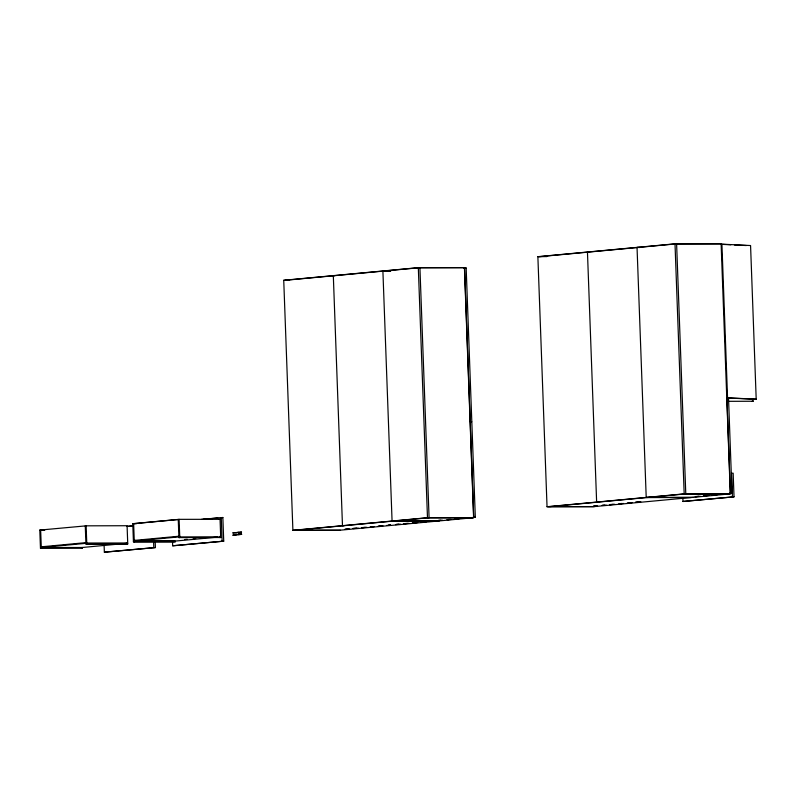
<?xml version="1.0" encoding="UTF-8"?>
<svg xmlns="http://www.w3.org/2000/svg" width="796" height="796" viewBox="0 0 796 796"><rect width="100%" height="100%" fill="white"/><g stroke="black" fill="none" stroke-linecap="round" stroke-linejoin="round"><path stroke-width="1.19" d="M232.89 535.151L241.755 534.345L237.845 534.693M239.307 533.808L238.71 533.569L239.417 533.509M751.882 401.373L753.106 401.254L753.016 398.776M240.671 532.206L241.546 532.126L235.676 532.663M283.734 280.282L418.318 267.665L464.436 267.645L473.61 517.698L339.016 530.305L292.898 530.325L283.734 280.282L289.048 280.272L286.61 280.162M285.336 280.282L382.08 271.217M384.498 270.988L419.92 267.665L429.084 517.718L294.5 530.325M537.877 256.68L675.008 243.835L721.126 243.815L730.3 493.858L593.159 506.704L547.041 506.734L537.877 256.68L546.932 256.561M539.479 256.68L676.61 243.835L685.784 493.878L548.643 506.734M464.436 267.645L418.646 267.784M721.126 243.815L675.336 243.954M463.74 268.232L466.167 268.003L471.809 421.671L470.207 421.671L464.565 268.003L466.167 268.003M40.467 548.275L41.312 548.195L41.292 547.509L82.247 547.499L82.277 548.175L40.467 548.275L39.8 530.086L86.346 525.828M133.439 541.857L134.295 541.778L134.265 541.101L175.219 541.081L175.249 541.768L133.439 541.857L132.773 523.678L179.1 519.34L220.054 519.32L220.721 537.499L219.875 537.579L219.845 536.902M134.693 523.599L178.115 519.529M126.982 526.345L133.161 525.768M201.478 519.37L222.86 517.519L223.726 541.161L172.682 545.787L172.503 541.061M127.34 526.464L133.529 525.887M203.079 519.37L209.258 518.793M211.736 518.554L217.915 517.977M220.383 517.748L222.86 517.519M219.208 519.4L220.054 519.32M86.276 543.3L40.934 547.548L40.914 546.862L86.247 542.613L86.276 543.3L127.231 543.28L126.853 542.633M85.938 544.016L126.902 543.996L126.872 543.31L85.918 543.33L85.938 544.016L127.748 543.917L127.081 525.728L85.272 525.828L85.888 542.653M217.368 536.902L178.891 536.922L178.921 537.598L179.767 537.519L179.1 519.34M81.898 547.529L127.231 543.28M81.421 548.255L82.277 548.175M126.902 543.996L127.748 543.917M238.412 533.609L241.248 533.34L241.188 532.156M184.642 539.519L187.259 539.27M193.219 538.713L195.707 538.474M292.898 530.325L427.482 517.718L473.61 517.698M547.041 506.734L684.182 493.878L730.3 493.858M345.514 529.151L347.991 528.922M352.936 528.454L356.638 528.106M361.583 527.648L365.294 527.3M370.24 526.833L372.707 526.604M378.896 526.027L381.364 525.798M396.338 524.395L398.806 524.156M403.751 523.698L407.462 523.35M412.408 522.882L416.119 522.534M421.064 522.077L424.765 521.728M429.711 521.261L432.188 521.032M438.506 520.445L440.934 520.216M447.004 519.649L449.432 519.42M455.501 518.853L457.929 518.624M463.998 518.057L466.426 517.828M729.564 493.192L730.41 493.112M344.648 529.38L349.593 528.922M353.305 528.574L358.25 528.106M361.951 527.758L366.896 527.3M370.608 526.952L374.309 526.604M378.02 526.255L382.966 525.798M386.677 525.45L390.378 525.101L388.776 525.101M395.473 524.624L400.418 524.156M404.119 523.808L409.064 523.35M412.776 523.002L417.721 522.534M421.422 522.196L426.367 521.728M428.845 521.499L433.79 521.032M442.536 520.216L438.367 520.455M447.392 519.758L451.034 519.42M454.675 519.072L459.531 518.624M463.173 518.276L468.028 517.828M472.884 517.37L475.311 517.141L471.819 421.9L470.217 421.9L473.71 517.141L475.311 517.141M595.955 505.898L593.478 506.137L597.557 505.898M602.134 505.321L604.602 505.092M609.547 504.624L613.258 504.276M619.437 503.699L621.915 503.47M628.094 502.893L630.561 502.664M635.507 502.196L639.218 501.848M695.087 496.614L698.739 496.276M703.614 495.818L707.266 495.47M712.131 495.012L715.793 494.674M720.659 494.216L724.31 493.878M602.502 505.44L606.204 505.092M609.915 504.744L614.86 504.276M618.572 503.928L623.517 503.47M627.218 503.122L632.163 502.654M635.875 502.316L640.82 501.848M695.475 496.724L700.341 496.266M703.992 495.928L708.868 495.47M712.519 495.132L717.395 494.674M721.047 494.336L725.922 493.878M729.574 493.53L732.012 493.301L728.519 398.06L726.907 398.06L730.41 493.301L732.012 493.301M104.097 545.101L104.356 552.185L155.409 547.558L155.19 541.648M172.682 545.787L223.726 541.161M155.409 547.558L104.356 552.185M682.849 497.928L682.978 501.47L734.021 496.833L733.156 473.192L731.554 473.192L732.419 496.833M734.021 496.833L682.978 501.47M240.034 532.265L237.357 532.514M236.71 532.554L232.711 532.932L236.999 532.544M236.591 532.584L238.651 532.385L238.76 533.569M239.447 533.509L238.899 533.559L241.248 533.34M236.79 534.803L232.969 535.141M756.2 399.214L727.554 397.831L721.922 244.163L750.568 245.546L756.2 399.214L728.131 398.06M727.395 401.323L753.106 401.254M639.845 247.506L637.039 247.387L646.213 497.44L693.605 497.301M385.781 270.869L390.727 270.869M390.687 270.988L382.896 270.988L392.07 521.042L438.188 521.012M334.917 275.635L333.315 275.635L342.479 525.678L344.091 525.678M684.51 493.998L729.027 493.978M646.541 497.56L691.057 497.54M598.234 502.087L596.632 502.087L587.458 252.034M549.917 506.614L594.443 506.584M427.81 517.838L472.336 517.818M394.945 520.912L439.462 520.892M392.398 521.151L436.914 521.131M132.773 523.678L136.494 523.678M388.926 525.091L390.528 525.081M44.377 530.007L40.646 530.007L41.263 546.832M39.8 530.086L44.765 530.086M295.774 530.206L340.3 530.186M179.936 536.235L178.871 536.235L178.254 519.42M178.921 537.598L220.721 537.499M135.31 540.414L134.245 540.414L133.629 523.599M136.395 541.131L174.871 541.111L220.203 536.872L220.174 536.186M134.295 541.778L175.249 541.768M721.305 244.332L730.857 244.79M734.439 244.969L746.369 245.536M675.008 243.835L684.182 493.878M418.318 267.665L427.482 517.718M221.258 517.519L222.124 541.161M153.588 541.648L153.797 547.558M86.127 525.748L86.794 543.937M179.219 536.206L133.887 540.454L133.907 541.131L179.249 536.882L179.219 536.206"/></g></svg>
